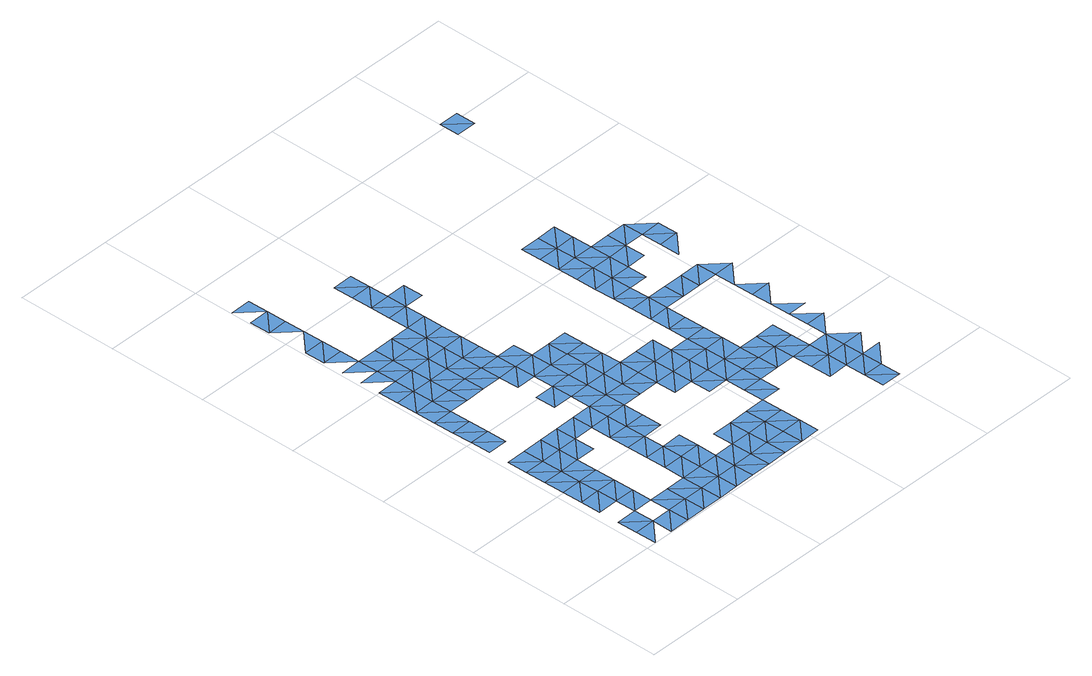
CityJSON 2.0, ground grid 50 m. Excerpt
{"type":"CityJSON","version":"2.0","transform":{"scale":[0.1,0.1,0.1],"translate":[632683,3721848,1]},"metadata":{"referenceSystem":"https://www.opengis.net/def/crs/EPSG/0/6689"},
"CityObjects":{
"waterbody1":{"type":"WaterBody","attributes":{"name":"福岡県津波浸水想定図","class":"1140","function":"2","WaterBodyTsunamiRiskAttribute.description":"1","WaterBodyTsunamiRiskAttribute.rank":"1"},"geometry":[{"type":"MultiSurface","lod":"1","boundaries":[[[0,1,2]],[[0,3,1]],[[3,0,4]],[[5,0,6]],[[7,8,9]],[[9,8,10]],[[11,12,13]],[[5,6,14]],[[4,15,10]],[[12,16,17]],[[11,16,12]],[[18,19,17]],[[10,20,9]],[[20,11,9]],[[4,21,15]],[[14,22,5]],[[22,21,5]],[[17,16,18]],[[18,23,19]],[[24,16,11]],[[10,15,20]],[[22,14,25]],[[20,24,11]],[[26,27,28]],[[22,29,21]],[[30,31,27]],[[16,32,18]],[[33,16,24]],[[34,23,18]],[[31,35,36]],[[25,37,22]],[[27,26,30]],[[32,16,33]],[[38,37,25]],[[37,29,22]],[[39,40,36]],[[35,31,30]],[[34,18,32]],[[41,42,40]],[[36,35,39]],[[39,43,40]],[[43,41,40]],[[29,37,44]],[[32,33,45]],[[32,46,34]],[[38,47,37]],[[45,33,48]],[[45,46,32]],[[49,47,38]],[[50,43,39]],[[37,47,44]],[[51,41,43]],[[44,52,53]],[[54,52,44]],[[55,43,50]],[[44,47,54]],[[56,57,41]],[[52,58,53]],[[59,60,61]],[[43,55,51]],[[62,53,58]],[[46,45,63]],[[64,55,50]],[[56,41,51]],[[65,61,66]],[[63,45,67]],[[68,62,69]],[[66,61,60]],[[70,68,69]],[[62,58,69]],[[54,71,52]],[[72,71,54]],[[71,58,52]],[[51,55,73]],[[73,55,64]],[[74,70,69]],[[73,75,51]],[[67,70,76]],[[67,77,63]],[[76,70,74]],[[78,79,56]],[[71,80,58]],[[81,82,83]],[[83,82,84]],[[64,85,73]],[[67,76,77]],[[74,69,86]],[[87,88,89]],[[90,91,83]],[[85,92,73]],[[93,76,74]],[[94,79,78]],[[95,79,96]],[[96,79,94]],[[97,74,86]],[[87,98,88]],[[99,85,100]],[[93,74,97]],[[77,76,93]],[[101,94,78]],[[77,102,98]],[[99,100,103]],[[98,104,88]],[[77,93,102]],[[105,106,92]],[[101,78,107]],[[108,109,110]],[[96,94,101]],[[101,111,96]],[[98,102,104]],[[105,112,106]],[[93,113,102]],[[106,114,107]],[[108,115,109]],[[88,104,116]],[[107,114,101]],[[113,117,102]],[[102,118,104]],[[106,112,114]],[[119,109,115]],[[105,99,120]],[[118,102,117]],[[120,121,105]],[[101,114,122]],[[123,109,119]],[[124,125,126]],[[124,127,128]],[[129,127,124]],[[128,127,130]],[[124,126,129]],[[131,132,133]],[[127,134,130]],[[135,129,126]],[[131,136,132]],[[137,138,139]],[[140,136,141]],[[139,142,137]],[[135,126,143]],[[140,144,136]],[[145,146,147]],[[148,149,150]],[[140,146,151]],[[151,146,145]],[[151,152,140]],[[148,150,153]],[[154,155,153]],[[156,152,151]],[[155,157,153]],[[152,156,158]],[[159,160,157]],[[161,162,163]],[[164,160,159]],[[165,166,167]],[[168,169,170]],[[165,171,166]],[[161,172,162]],[[165,167,173]],[[174,175,176]],[[177,171,165]],[[169,168,178]],[[172,169,179]],[[180,171,181]],[[180,182,183]],[[184,165,173]],[[181,171,177]],[[169,178,179]],[[181,182,180]],[[183,182,185]],[[176,175,186]],[[184,187,165]],[[188,189,185]],[[178,190,179]],[[185,182,191]],[[179,192,193]],[[185,191,188]],[[194,187,184]],[[193,192,195]],[[196,194,184]],[[191,182,197]],[[198,199,195]],[[199,198,200]],[[191,197,201]],[[200,202,203]],[[203,204,205]],[[201,197,206]],[[194,196,207]],[[207,196,208]],[[206,209,201]],[[205,204,210]],[[210,211,208]],[[211,207,208]],[[206,212,209]],[[206,213,212]],[[214,215,216]],[[215,213,216]],[[217,212,213]],[[215,217,213]],[[218,219,220]],[[219,221,220]]]}]},
"waterbody2":{"type":"WaterBody","attributes":{"name":"福岡県津波浸水想定図","class":"1140","function":"2","WaterBodyTsunamiRiskAttribute.description":"1","WaterBodyTsunamiRiskAttribute.rank":"2"},"geometry":[{"type":"MultiSurface","lod":"1","boundaries":[[[7,11,13]],[[9,11,7]],[[222,57,223]],[[223,59,224]],[[49,225,47]],[[226,225,49]],[[47,72,54]],[[79,59,223]],[[47,225,72]],[[227,225,226]],[[95,59,79]],[[51,78,56]],[[82,228,84]],[[108,72,225]],[[51,75,78]],[[229,225,227]],[[92,75,73]],[[108,225,229]],[[230,229,227]],[[92,106,75]],[[78,75,107]],[[107,75,106]],[[229,115,108]],[[229,230,231]],[[115,229,231]],[[116,103,88]],[[230,232,231]],[[232,233,231]],[[231,119,115]],[[103,116,234]],[[101,235,111]],[[126,125,111]],[[231,233,119]],[[235,101,122]],[[235,126,111]],[[234,116,236]],[[232,237,233]],[[117,113,133]],[[234,137,120]],[[238,237,232]],[[233,237,119]],[[117,239,118]],[[234,236,138]],[[240,239,117]],[[137,234,138]],[[117,133,240]],[[119,241,123]],[[242,138,236]],[[119,237,241]],[[133,150,240]],[[123,241,147]],[[138,242,139]],[[150,133,132]],[[150,132,153]],[[132,154,153]],[[140,243,144]],[[155,154,144]],[[140,152,243]],[[155,144,243]],[[243,244,155]],[[244,157,155]],[[243,245,244]],[[158,174,245]],[[173,167,160]],[[157,244,159]],[[163,162,246]],[[245,174,176]],[[160,164,173]],[[247,174,246]],[[162,247,246]],[[193,162,172]],[[175,174,247]],[[193,172,179]],[[248,181,177]],[[188,249,189]],[[181,197,182]],[[250,197,181]],[[181,248,250]],[[249,188,251]],[[252,188,191]],[[201,252,191]],[[188,253,251]],[[206,197,250]],[[188,252,253]],[[206,250,254]]]}]},
"waterbody3":{"type":"WaterBody","attributes":{"name":"福岡県津波浸水想定図","class":"1140","function":"2","WaterBodyTsunamiRiskAttribute.description":"1","WaterBodyTsunamiRiskAttribute.rank":"3"},"geometry":[{"type":"MultiSurface","lod":"1","boundaries":[[[42,41,255]],[[41,57,255]],[[223,57,56]],[[66,228,65]],[[223,56,79]],[[92,85,99]],[[92,99,105]],[[120,99,103]],[[103,234,120]],[[116,104,236]],[[236,104,118]],[[118,242,236]],[[118,239,242]],[[150,239,240]],[[150,149,239]],[[136,154,132]],[[144,154,136]],[[243,152,158]],[[158,245,243]],[[156,174,158]],[[156,246,174]],[[247,162,195]],[[195,162,193]]]}]}
},
"vertices":[
[149,103,8],[49,101,8],[51,1,8],[47,201,8],[147,203,8],[248,105,7],[150,3,7],[43,401,7],[45,301,8],[143,403,8],[145,303,8],[141,503,7],[39,601,8],[41,501,7],[250,5,7],[245,305,7],[139,603,7],[37,701,7],[137,703,7],[35,801,7],[243,405,7],[247,205,7],[348,107,6],[135,803,7],[241,505,7],[350,7,7],[133,903,7],[31,1001,8],[33,901,7],[347,207,7],[131,1003,7],[29,1101,7],[237,705,7],[239,605,7],[235,805,7],[129,1103,7],[27,1201,7],[448,109,6],[450,9,6],[127,1203,7],[25,1301,7],[123,1403,7],[23,1401,7],[125,1303,7],[446,209,6],[337,707,7],[335,807,7],[548,111,6],[339,607,7],[550,11,6],[227,1205,7],[223,1405,7],[545,311,6],[445,309,6],[546,211,6],[225,1305,7],[221,1505,7],[121,1503,7],[543,411,6],[118,1703,7],[116,1803,7],[16,1801,7],[443,409,6],[435,809,7],[327,1207,7],[14,1901,7],[114,1903,7],[437,709,7],[441,509,7],[541,511,7],[439,609,7],[645,313,6],[646,213,6],[325,1307,7],[539,611,7],[323,1407,7],[537,711,7],[535,811,7],[321,1507,7],[219,1605,7],[643,413,6],[8,2201,7],[10,2101,7],[108,2203,7],[110,2103,7],[427,1209,7],[641,513,7],[433,909,7],[531,1011,7],[431,1009,7],[106,2303,7],[6,2301,7],[425,1309,7],[637,713,7],[319,1607,7],[218,1705,7],[318,1707,7],[639,613,7],[533,911,7],[527,1211,7],[429,1109,7],[419,1609,7],[635,813,7],[529,1111,7],[633,913,7],[525,1311,7],[423,1409,7],[421,1509,7],[746,215,6],[844,317,6],[744,315,6],[418,1709,7],[523,1411,7],[737,715,7],[521,1511,7],[846,217,6],[631,1013,7],[735,815,7],[733,915,7],[946,219,6],[627,1213,7],[625,1313,7],[519,1611,7],[944,319,6],[414,1908,7],[416,1809,7],[516,1810,7],[512,2010,7],[412,2008,7],[514,1910,7],[410,2108,7],[839,617,7],[937,719,7],[837,717,7],[510,2110,7],[614,1912,7],[939,619,7],[727,1214,7],[729,1114,7],[829,1116,7],[1041,521,7],[941,519,7],[827,1216,7],[616,1812,7],[1039,620,7],[1144,322,7],[1042,421,7],[1044,321,7],[1033,920,7],[933,918,7],[935,819,7],[1142,422,7],[1141,522,7],[1035,820,7],[1037,720,7],[1137,722,7],[1242,424,7],[1135,822,7],[1240,524,7],[1235,824,7],[1133,922,7],[1346,226,7],[1444,328,7],[1344,326,7],[1233,924,7],[1229,1124,7],[1129,1122,7],[1131,1022,7],[1550,30,7],[1448,128,7],[1450,28,7],[1127,1222,7],[1446,228,7],[1231,1024,7],[1340,526,7],[1440,528,7],[1338,626,7],[1227,1224,7],[1548,130,7],[1546,230,7],[1125,1322,5],[1225,1324,5],[1223,1424,5],[1123,1422,5],[1331,1026,6],[1121,1522,5],[1438,628,7],[1329,1126,7],[1219,1624,5],[1119,1622,5],[1646,232,7],[1221,1524,5],[1644,332,7],[1544,330,7],[1429,1128,6],[1542,430,7],[1431,1028,6],[1323,1426,5],[1640,532,6],[1540,530,6],[1538,630,6],[1321,1526,5],[1638,632,6],[1536,730,6],[1635,832,6],[1535,830,5],[1423,1428,5],[1529,1130,5],[1531,1030,5],[1421,1528,5],[1533,930,5],[1631,1032,5],[1521,1530,5],[1523,1430,5],[1527,1230,5],[1625,1332,5],[1525,1330,5],[1623,1432,5],[1504,2430,5],[1604,2432,5],[1502,2530,5],[1602,2531,5],
[20,1601,7],[120,1603,7],[18,1701,7],[648,113,6],[650,13,6],[750,15,6],[112,2003,7],[748,115,6],[850,17,6],[848,117,6],[950,19,6],[948,119,6],[629,1113,7],[517,1710,7],[731,1015,7],[1048,121,6],[1050,21,6],[833,916,7],[835,817,7],[1046,221,6],[831,1016,7],[1139,622,7],[1237,724,7],[1239,624,7],[1342,426,7],[1442,428,7],[1327,1226,5],[1117,1722,5],[1325,1326,5],[1217,1724,5],[1319,1626,5],[1317,1726,5],[1425,1328,5],
[22,1501,7]
]}
